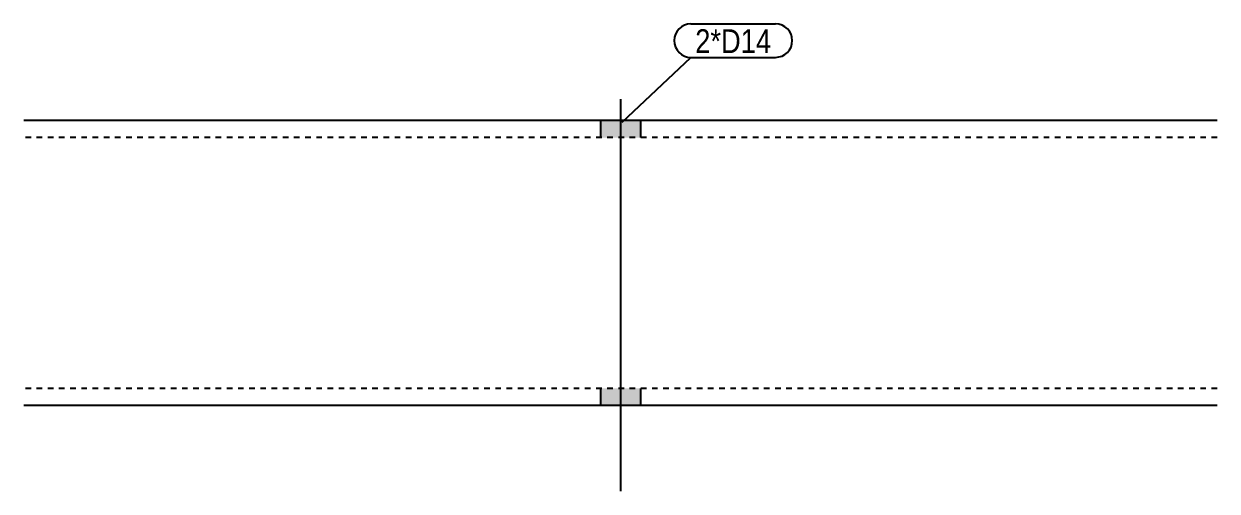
# Model space of a CAD drawing. Header units: millimetres. Extents: x 5 to 12749, y -5 to 186.
# Drawn here: x 11392.3 to 11810.3, y -5 to 158.9 of the extents above; entities that cross this region are included whole.
import ezdxf

# ---------------------------------------------------------------- set-up
doc = ezdxf.new("R2010")
doc.units = ezdxf.units.MM
doc.linetypes.add('DXK_LINE_DOT2', pattern=[3.9198, 1.9599, -1.9599])
doc.layers.add('STÅL', color=7, linetype='Continuous')
doc.layers.add('TEKST', color=7, linetype='Continuous')
doc.styles.add('Arial Narrow', font='ARIALN.TTF', dxfattribs={"height": 0.2})

msp = doc.modelspace()

# ---------------------------------------------------------------- hatches: boundary and pattern name
at = {"layer": 'STÅL', "linetype": 'Continuous'}
for points in [[(11608.25, 125), (11594.25, 125), (11594.25, 119), (11608.25, 119)], [(11608.25, 125), (11594.25, 125), (11594.25, 119), (11608.25, 119)], [(11608.25, 31), (11594.25, 31), (11594.25, 25), (11608.25, 25)], [(11608.25, 31), (11594.25, 31), (11594.25, 25), (11608.25, 25)]]:
    msp.add_hatch(color=3, dxfattribs=at).paths.add_polyline_path(points)

# ---------------------------------------------------------------- linework, layer by layer
at = {"layer": 'STÅL', "color": 3, "linetype": 'Continuous'}
for p, q in [((11601.25, 132.5), (11601.25, -5)), ((11601.25, 132.5), (11601.25, -5)), ((11594.25, 125), (11594.25, 119)), ((11594.25, 125), (11594.25, 119)), ((11608.25, 125), (11608.25, 119)), ((11608.25, 125), (11608.25, 119)), ((11594.25, 31), (11594.25, 25)), ((11594.25, 31), (11594.25, 25)), ((11608.25, 31), (11608.25, 25)), ((11608.25, 31), (11608.25, 25))]:
    msp.add_line(p, q, dxfattribs=at)
at = {"layer": 'STÅL', "color": 2, "linetype": 'Continuous'}
for p, q in [((11810.25, 125), (11392.25, 125)), ((11810.25, 25), (11392.25, 25))]:
    msp.add_line(p, q, dxfattribs=at)
at = {"layer": 'STÅL', "color": 7, "linetype": 'DXK_LINE_DOT2'}
for p, q in [((11810.25, 119), (11392.25, 119)), ((11810.25, 31), (11392.25, 31))]:
    msp.add_line(p, q, dxfattribs=at)

# ---------------------------------------------------------------- wipeouts: each hides what was drawn before it
at = {"color": 0}
msp.add_wipeout([(11654.07, 148.63), (11654.07, 157.38), (11627.42, 157.38), (11627.42, 148.63)], dxfattribs=at).dxf.layer = 'TEKST'

# ---------------------------------------------------------------- next in the draw order: wipeouts: each hides what was drawn before it
msp.add_wipeout([(11654.07, 148.63), (11654.07, 157.38), (11627.42, 157.38), (11627.42, 148.63)], dxfattribs=at).dxf.layer = 'TEKST'

# ---------------------------------------------------------------- next in the draw order: linework, layer by layer
at = {"layer": 'TEKST', "color": 7, "linetype": 'Continuous'}
for p, q in [((11625.92, 158.88), (11655.57, 158.88)), ((11601.85, 124.37), (11625.92, 147.13)), ((11625.92, 147.13), (11655.57, 147.13))]:
    msp.add_line(p, q, dxfattribs=at)
for centre, radius, start, end in [((11625.92, 153), 5.88, 90, 270), ((11655.57, 153), 5.87, 270, 90)]:
    msp.add_arc(centre, radius, start, end, dxfattribs=at)

# ---------------------------------------------------------------- next in the draw order: texts
at = {"layer": 'TEKST', "color": 3, "style": 'Arial Narrow'}
msp.add_text('2*D14', height=8.351, dxfattribs=at).set_placement((11627.42, 148.63))

doc.saveas('drawing.dxf')
